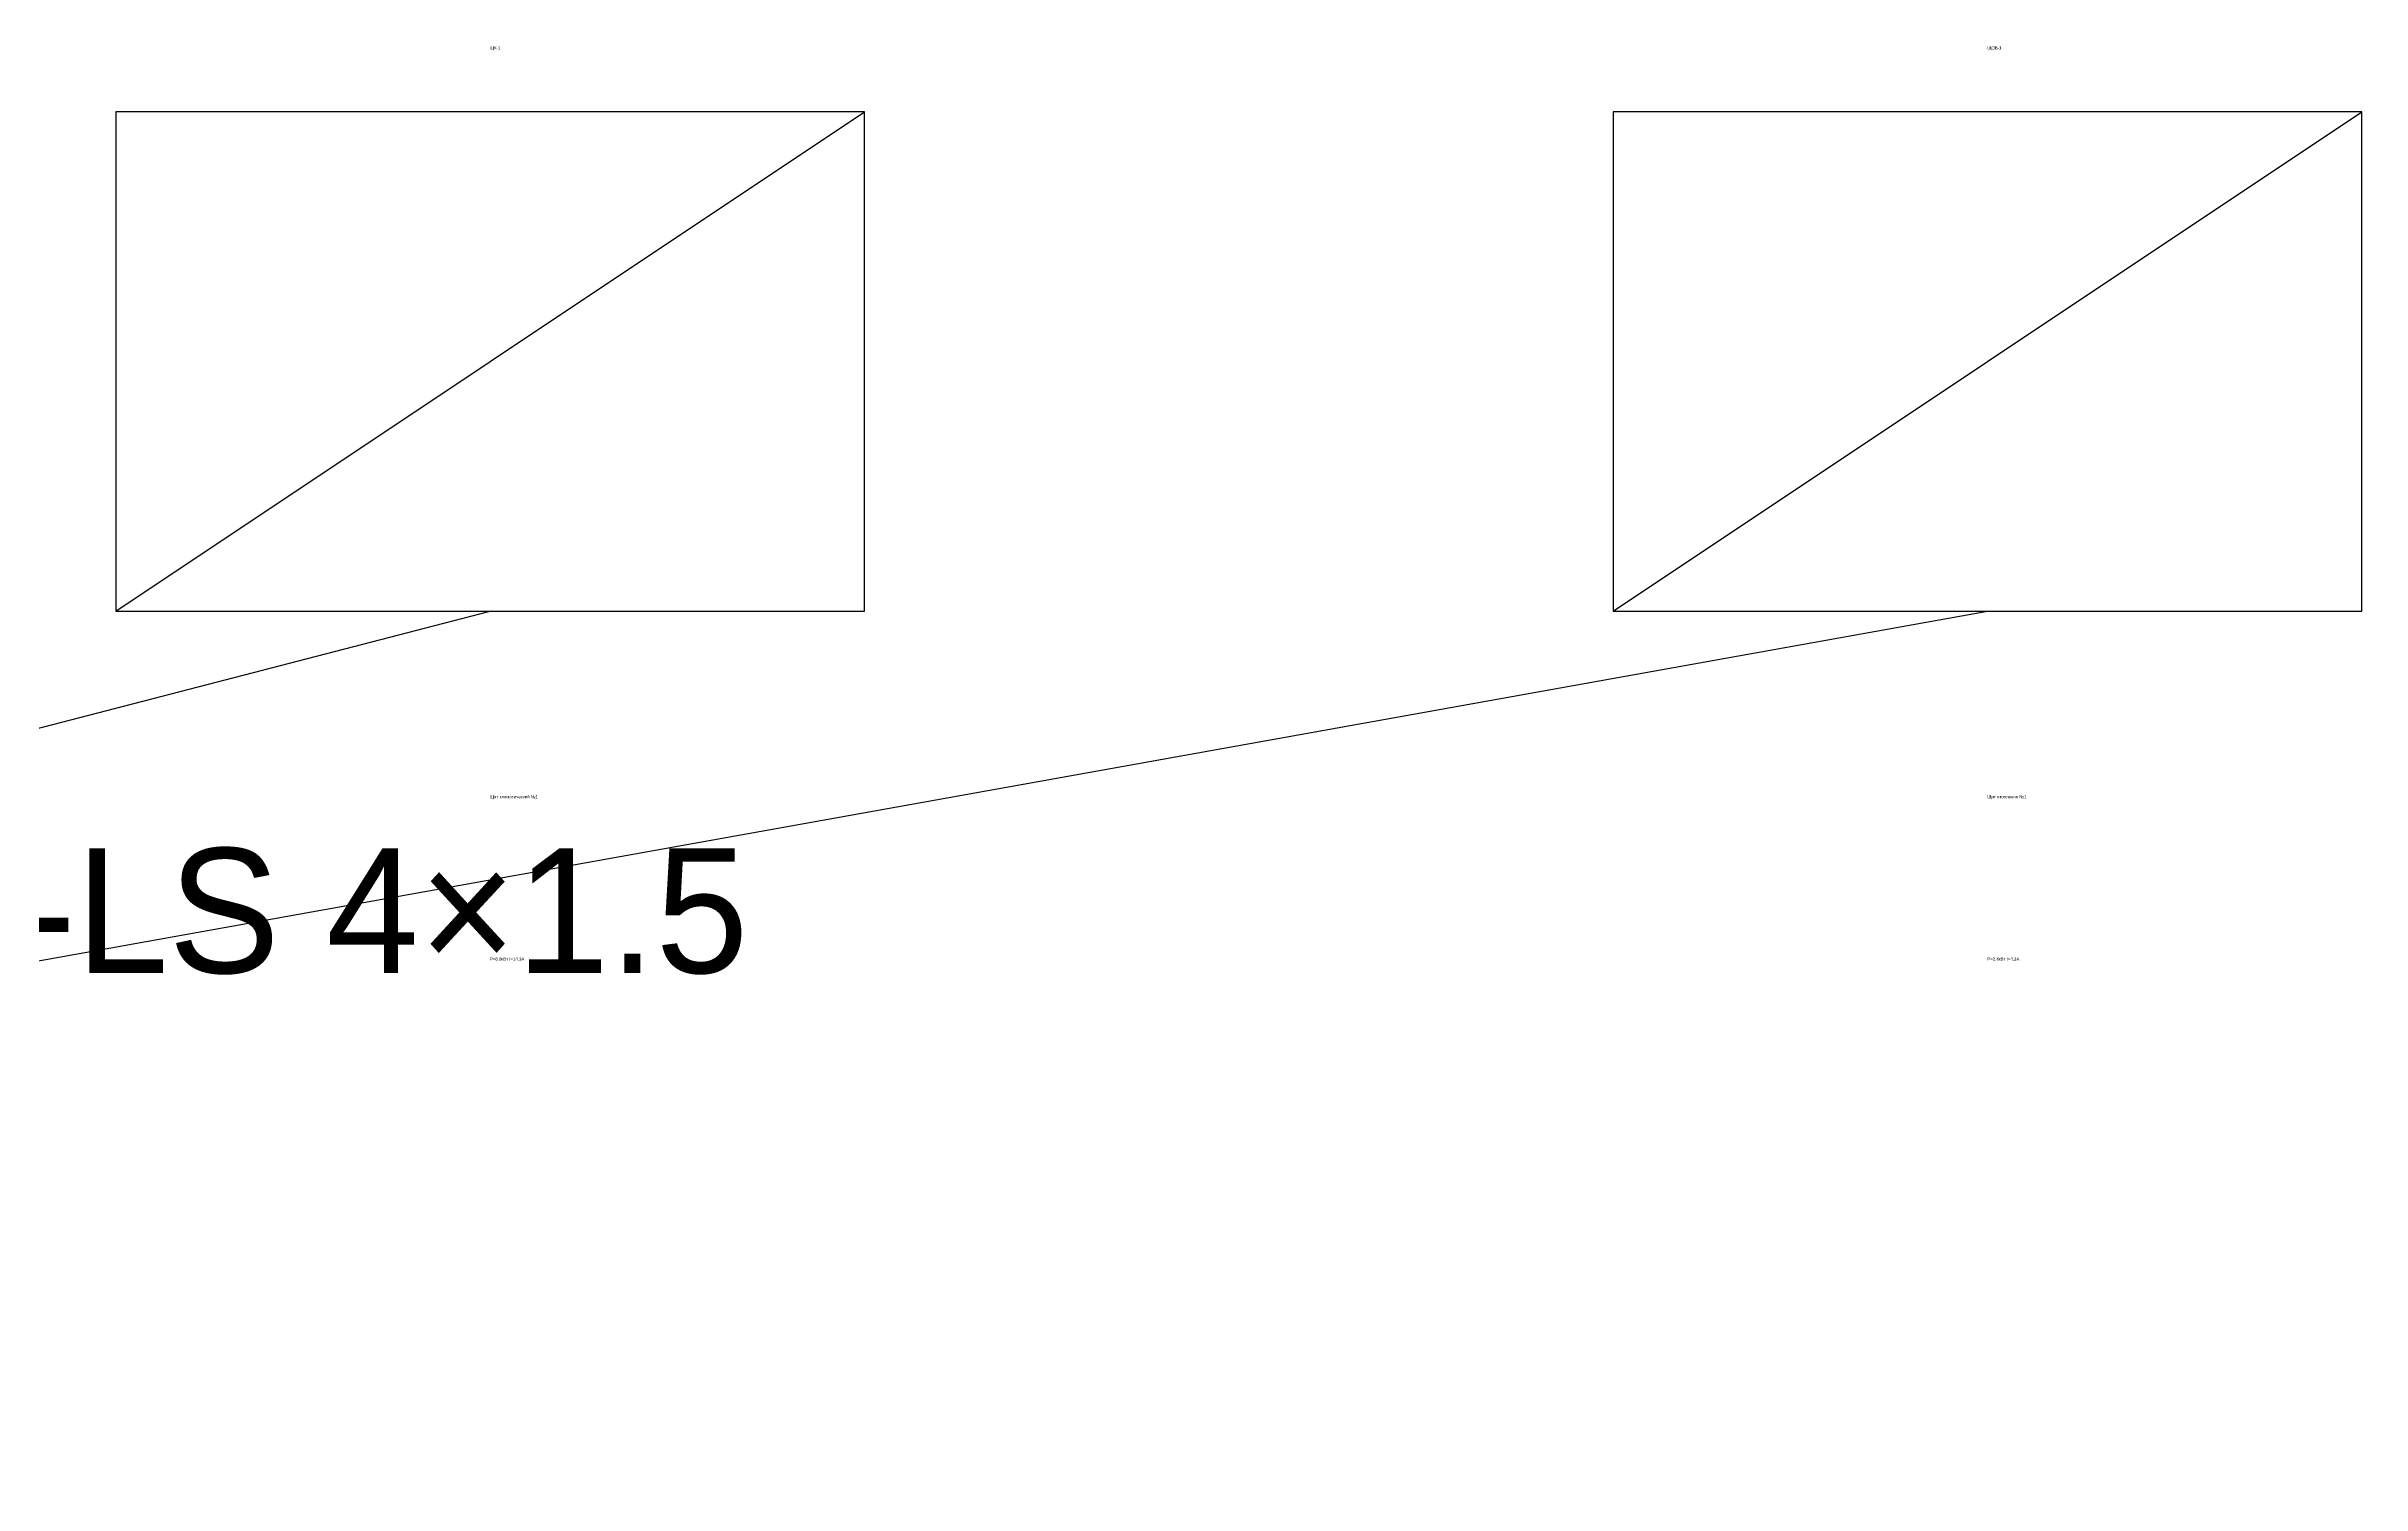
# Model space of a CAD drawing. Header units: millimetres. Extents: x -100 to 4200, y -4000 to 453.
# Drawn here: x 2344 to 4200, y -700 to 453 of the extents above; entities that cross this region are included whole.
import ezdxf

# ---------------------------------------------------------------- set-up
doc = ezdxf.new("R2010")
doc.units = ezdxf.units.MM
for name, color, linetype in [('CABLES', 2, 'Continuous'), ('LABELS', 7, 'Continuous'), ('PANELS', 4, 'Continuous')]:
    doc.layers.add(name, color=color, linetype=linetype)

# ---------------------------------------------------------------- blocks, each defined once
blk = doc.blocks.new('PANEL_BOX')
at = {"layer": 'PANELS'}
blk.add_line((0, 0), (600, 400), dxfattribs=at)
blk.add_lwpolyline([(0, 0), (600, 0), (600, 400), (0, 400), (0, 0)], dxfattribs=at)

msp = doc.modelspace()

# ---------------------------------------------------------------- linework, layer by layer
at = {"layer": 'CABLES'}
for q in [(2700, 0), (3900, 0)]:
    msp.add_line((0, -700), q, dxfattribs=at)

# ---------------------------------------------------------------- block references
ref = msp.add_blockref('PANEL_BOX', (2400, 0))
ref.add_attrib('PANEL_ID', 'ЩК-1', (2700, 450), dxfattribs={"height": 2.5})
ref.add_attrib('PANEL_NAME', 'Щит климатический №1', (2700, -150), dxfattribs={"height": 2.5})
ref.add_attrib('PANEL_LOAD', 'P=8.0кВт I=14.3А', (2700, -280), dxfattribs={"height": 2.5})
ref = msp.add_blockref('PANEL_BOX', (3600, 0))
ref.add_attrib('PANEL_ID', 'ЩОВ-1', (3900, 450), dxfattribs={"height": 2.5})
ref.add_attrib('PANEL_NAME', 'Щит отопления №1', (3900, -150), dxfattribs={"height": 2.5})
ref.add_attrib('PANEL_LOAD', 'P=2.4кВт I=4.3А', (3900, -280), dxfattribs={"height": 2.5})

# ---------------------------------------------------------------- texts
at = {"layer": 'LABELS'}
msp.add_text('ВВГнг-LS 4×1.5', height=100, dxfattribs=at).set_placement((1950, -290))

doc.saveas('drawing.dxf')
